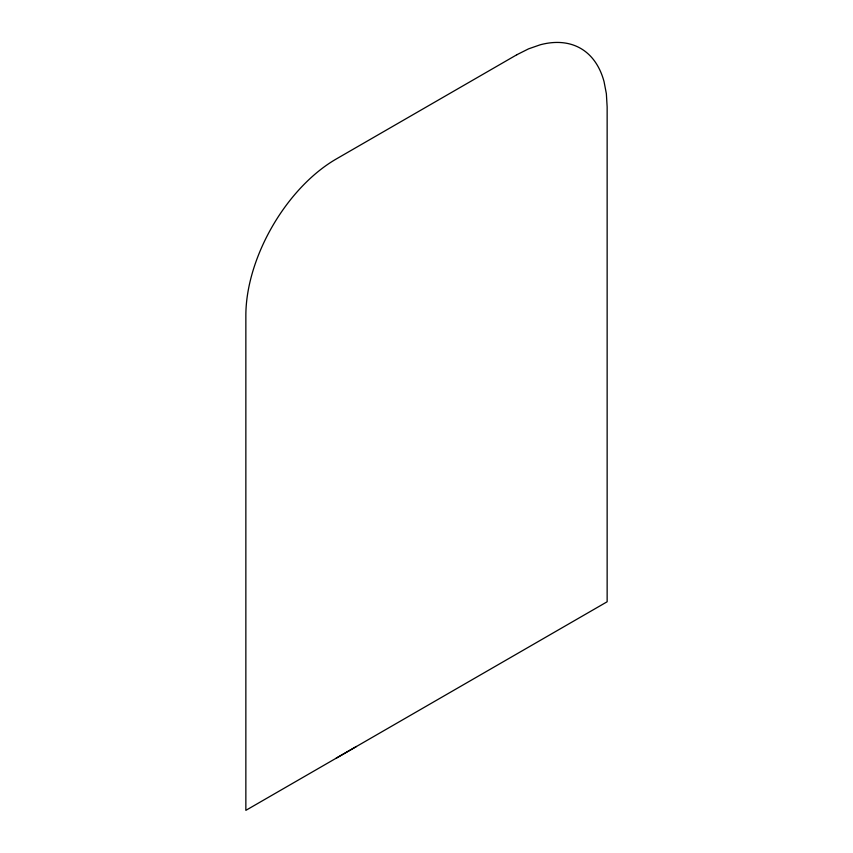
<?xml version="1.0" encoding="UTF-8"?>
<svg xmlns="http://www.w3.org/2000/svg" width="853" height="853" viewBox="0 0 853 853"><rect width="100%" height="100%" fill="white"/><g stroke="black" fill="none" stroke-linecap="round" stroke-linejoin="round"><path stroke-width="1.28" d="M356.501 746.471L336.178 758.2M516.822 54.752L336.178 159.042A127.737 73.742 -60 0 0 245.856 315.482L245.856 810.35L607.144 601.77L607.144 106.902L606.366 93.734L604.063 81.685A127.737 73.742 -60 0 0 540.194 44.804L528.604 48.834L516.822 54.752"/></g></svg>
